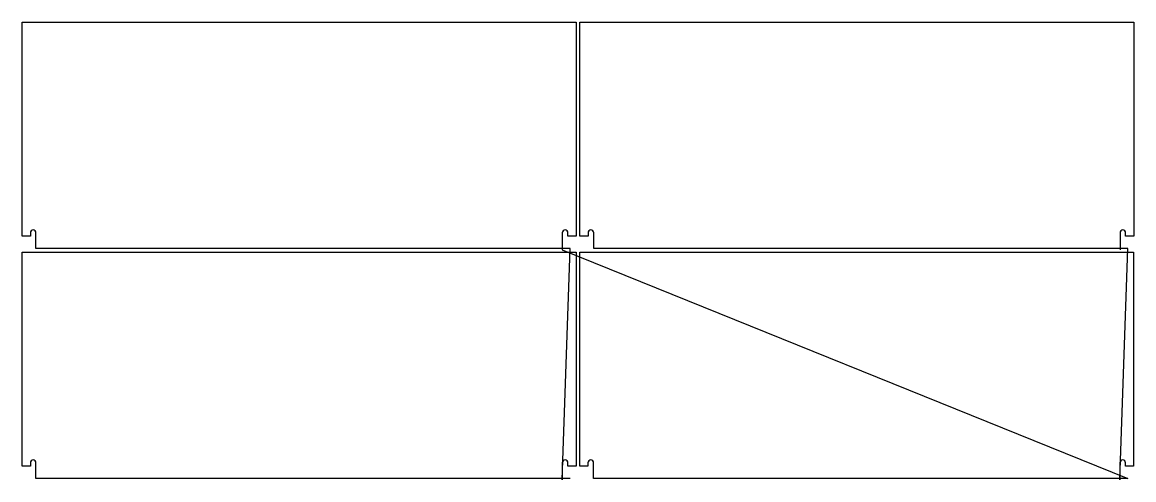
# Model space of a CAD drawing. Header units: metres. Extents: x 10 to 4451, y 5 to 1833.
import ezdxf

# ---------------------------------------------------------------- set-up
doc = ezdxf.new("R2010")
doc.units = ezdxf.units.M

msp = doc.modelspace()

# ---------------------------------------------------------------- linework, layer by layer
at = {"layer": 'TOOL_0'}
for p, q in [((10, 977.799), (10, 1833.049)), ((10, 1833.049), (2222.5, 1833.049)), ((2222.5, 1833.049), (2222.5, 977.799)), ((2238.014, 977.799), (2238.014, 1833.049)), ((2238.014, 1833.049), (4450.514, 1833.049)), ((4450.514, 1833.049), (4450.514, 977.799)), ((42.5, 977.799), (10, 977.799)), ((42.5, 991.549), (42.5, 977.799)), ((65, 929.049), (65, 991.549)), ((2167.5, 991.549), (2167.5, 929.049)), ((2190, 977.799), (2190, 991.549)), ((2222.5, 977.799), (2190, 977.799)), ((2270.514, 977.799), (2238.014, 977.799)), ((2270.514, 991.549), (2270.514, 977.799)), ((2293.014, 929.049), (2293.014, 991.549)), ((4395.514, 991.549), (4395.514, 929.049)), ((4418.014, 977.799), (4418.014, 991.549)), ((4450.514, 977.799), (4418.014, 977.799)), ((10, 58.751), (10, 914.001)), ((10, 914.001), (2222.5, 914.001)), ((2167.5, 929.049), (65, 929.049)), ((2167.5, 4.674), (2198.845, 929.049)), ((2198.845, 929.049), (2167.5, 929.049)), ((2167.5, 929.049), (2167.5, 923.722)), ((2167.5, 923.722), (4426.346, 10.001)), ((2222.5, 914.001), (2222.5, 58.751)), ((2237.501, 58.751), (2237.501, 914.001)), ((2237.501, 914.001), (4450.001, 914.001)), ((4395.514, 929.049), (2293.014, 929.049)), ((4395.001, 4.674), (4426.859, 929.049)), ((4426.859, 929.049), (4395.514, 929.049)), ((4395.514, 929.049), (4395.514, 923.722)), ((4450.001, 914.001), (4450.001, 58.751)), ((42.5, 58.751), (10, 58.751)), ((42.5, 72.501), (42.5, 58.751)), ((65, 10.001), (65, 72.501)), ((2167.5, 72.501), (2167.5, 10.001)), ((2190, 58.751), (2190, 72.501)), ((2222.5, 58.751), (2190, 58.751)), ((2270.001, 58.751), (2237.501, 58.751)), ((2270.001, 72.501), (2270.001, 58.751)), ((2292.501, 10.001), (2292.501, 72.501)), ((4395.001, 72.501), (4395.001, 10.001)), ((4417.501, 58.751), (4417.501, 72.501)), ((4450.001, 58.751), (4417.501, 58.751)), ((2167.5, 10.001), (65, 10.001)), ((2198.845, 10.001), (2167.5, 10.001)), ((2167.5, 10.001), (2167.5, 4.674)), ((4395.001, 10.001), (2292.501, 10.001)), ((4426.346, 10.001), (4395.001, 10.001)), ((4395.001, 10.001), (4395.001, 4.674))]:
    msp.add_line(p, q, dxfattribs=at)
for centre in [(53.75, 991.549), (2178.75, 991.549), (2281.764, 991.549), (4406.764, 991.549), (53.75, 72.501), (2178.75, 72.501), (2281.251, 72.501), (4406.251, 72.501)]:
    msp.add_arc(centre, 11.25, 0, 180, dxfattribs=at)

doc.saveas('drawing.dxf')
